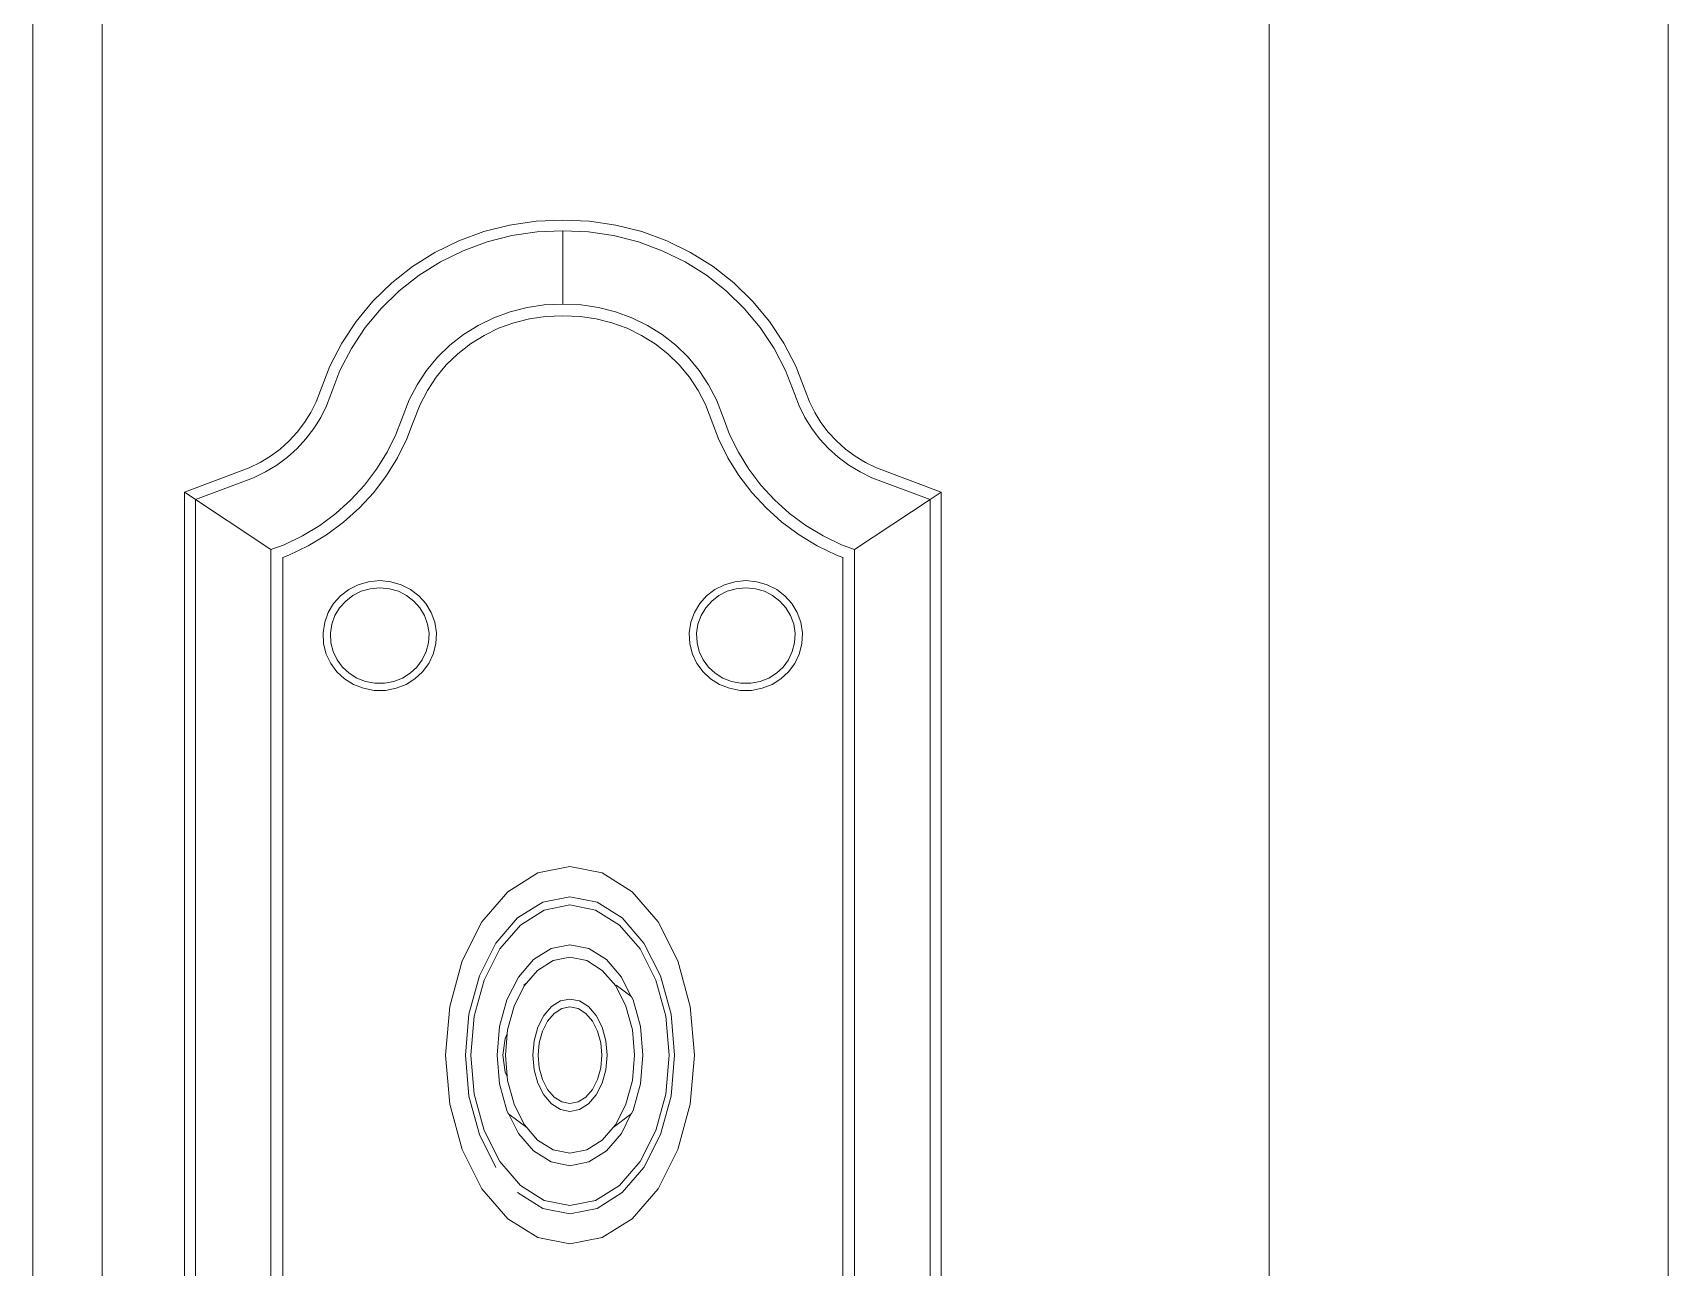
# Model space of a CAD drawing. Header units: inches. Extents: x -5096374 to -5070857, y -3259973 to -3243900.
# Drawn here: x -5079125.21 to -5079119.28, y -3259136.12 to -3259131.65 of the extents above; entities that cross this region are included whole.
import ezdxf

# ---------------------------------------------------------------- set-up
doc = ezdxf.new("R2010")
doc.units = ezdxf.units.IN
doc.header["$LTSCALE"] = 2
doc.header["$MEASUREMENT"] = 0
doc.layers.add('window', color=4, linetype='CONTINUOUS', lineweight=13)

msp = doc.modelspace()

# ---------------------------------------------------------------- linework, layer by layer
at = {"layer": 'window'}
for p, q in [((-5079119.2825, -3259094.2814), (-5079119.2825, -3259140.0962)), ((-5079120.7288, -3259095.6783), (-5079120.7288, -3259140.0962)), ((-5079124.9588, -3259099.7818), (-5079124.9588, -3259140.0962)), ((-5079125.2108, -3259140.0962), (-5079125.2108, -3259100.0262)), ((-5079123.6664, -3259132.3993), (-5079123.5758, -3259132.3661)), ((-5079123.5758, -3259132.3661), (-5079123.4821, -3259132.3424)), ((-5079123.4821, -3259132.3424), (-5079123.3863, -3259132.3285)), ((-5079123.474, -3259132.3809), (-5079123.3825, -3259132.3676)), ((-5079123.3863, -3259132.3285), (-5079123.2896, -3259132.3246)), ((-5079123.3825, -3259132.3676), (-5079123.2896, -3259132.3638)), ((-5079123.2896, -3259132.3246), (-5079123.1928, -3259132.3285)), ((-5079123.2896, -3259132.3638), (-5079123.1967, -3259132.3676)), ((-5079123.2896, -3259132.3638), (-5079123.2896, -3259132.6293)), ((-5079123.1967, -3259132.3676), (-5079123.1052, -3259132.3809)), ((-5079123.1928, -3259132.3285), (-5079123.097, -3259132.3424)), ((-5079123.097, -3259132.3424), (-5079123.0033, -3259132.3661)), ((-5079123.0033, -3259132.3661), (-5079122.9128, -3259132.3993)), ((-5079123.7528, -3259132.4417), (-5079123.6664, -3259132.3993)), ((-5079123.6501, -3259132.4353), (-5079123.5635, -3259132.4036)), ((-5079123.5635, -3259132.4036), (-5079123.474, -3259132.3809)), ((-5079123.1052, -3259132.3809), (-5079123.0156, -3259132.4036)), ((-5079123.0156, -3259132.4036), (-5079122.9291, -3259132.4353)), ((-5079122.9128, -3259132.3993), (-5079122.8263, -3259132.4417)), ((-5079123.8341, -3259132.4927), (-5079123.7528, -3259132.4417)), ((-5079123.8103, -3259132.5245), (-5079123.7326, -3259132.4757)), ((-5079123.7326, -3259132.4757), (-5079123.6501, -3259132.4353)), ((-5079122.9291, -3259132.4353), (-5079122.8465, -3259132.4757)), ((-5079122.8465, -3259132.4757), (-5079122.7688, -3259132.5245)), ((-5079122.8263, -3259132.4417), (-5079122.745, -3259132.4927)), ((-5079123.9094, -3259132.5518), (-5079123.8341, -3259132.4927)), ((-5079123.8823, -3259132.581), (-5079123.8103, -3259132.5245)), ((-5079122.7688, -3259132.5245), (-5079122.6969, -3259132.581)), ((-5079122.745, -3259132.4927), (-5079122.6697, -3259132.5518)), ((-5079123.9777, -3259132.6183), (-5079123.9094, -3259132.5518)), ((-5079123.9476, -3259132.6445), (-5079123.8823, -3259132.581)), ((-5079122.6969, -3259132.581), (-5079122.6315, -3259132.6445)), ((-5079122.6697, -3259132.5518), (-5079122.6014, -3259132.6183)), ((-5079124.0384, -3259132.6915), (-5079123.9777, -3259132.6183)), ((-5079124.0056, -3259132.7144), (-5079123.9476, -3259132.6445)), ((-5079123.5398, -3259132.6784), (-5079123.4805, -3259132.6566)), ((-5079123.4805, -3259132.6566), (-5079123.4191, -3259132.6411)), ((-5079123.4191, -3259132.6411), (-5079123.3564, -3259132.632)), ((-5079123.3564, -3259132.632), (-5079123.2896, -3259132.6293)), ((-5079123.2896, -3259132.6293), (-5079123.2227, -3259132.632)), ((-5079123.2227, -3259132.632), (-5079123.16, -3259132.6411)), ((-5079123.16, -3259132.6411), (-5079123.0986, -3259132.6566)), ((-5079123.0986, -3259132.6566), (-5079123.0393, -3259132.6784)), ((-5079122.6315, -3259132.6445), (-5079122.5735, -3259132.7144)), ((-5079122.6014, -3259132.6183), (-5079122.5407, -3259132.6915)), ((-5079124.0908, -3259132.7705), (-5079124.0384, -3259132.6915)), ((-5079124.0556, -3259132.79), (-5079124.0056, -3259132.7144)), ((-5079123.6497, -3259132.7395), (-5079123.5964, -3259132.7061)), ((-5079123.5964, -3259132.7061), (-5079123.5398, -3259132.6784)), ((-5079123.5225, -3259132.7166), (-5079123.575, -3259132.7423)), ((-5079123.4674, -3259132.6964), (-5079123.5225, -3259132.7166)), ((-5079123.4105, -3259132.6821), (-5079123.4674, -3259132.6964)), ((-5079123.3523, -3259132.6736), (-5079123.4105, -3259132.6821)), ((-5079123.2896, -3259132.671), (-5079123.3523, -3259132.6736)), ((-5079123.2268, -3259132.6736), (-5079123.2896, -3259132.671)), ((-5079123.1686, -3259132.6821), (-5079123.2268, -3259132.6736)), ((-5079123.1117, -3259132.6964), (-5079123.1686, -3259132.6821)), ((-5079123.0567, -3259132.7166), (-5079123.1117, -3259132.6964)), ((-5079123.0041, -3259132.7423), (-5079123.0567, -3259132.7166)), ((-5079123.0393, -3259132.6784), (-5079122.9827, -3259132.7061)), ((-5079122.9827, -3259132.7061), (-5079122.9295, -3259132.7395)), ((-5079122.5735, -3259132.7144), (-5079122.5235, -3259132.79)), ((-5079122.5407, -3259132.6915), (-5079122.4883, -3259132.7705)), ((-5079124.1342, -3259132.8545), (-5079124.0908, -3259132.7705)), ((-5079123.7437, -3259132.8218), (-5079123.6989, -3259132.7782)), ((-5079123.6989, -3259132.7782), (-5079123.6497, -3259132.7395)), ((-5079123.6244, -3259132.7733), (-5079123.6701, -3259132.8093)), ((-5079123.575, -3259132.7423), (-5079123.6244, -3259132.7733)), ((-5079122.9547, -3259132.7733), (-5079123.0041, -3259132.7423)), ((-5079122.909, -3259132.8093), (-5079122.9547, -3259132.7733)), ((-5079122.9295, -3259132.7395), (-5079122.8802, -3259132.7782)), ((-5079122.8802, -3259132.7782), (-5079122.8354, -3259132.8218)), ((-5079122.4883, -3259132.7705), (-5079122.4449, -3259132.8545)), ((-5079124.0971, -3259132.8702), (-5079124.0556, -3259132.79)), ((-5079123.7835, -3259132.8697), (-5079123.7437, -3259132.8218)), ((-5079123.6701, -3259132.8093), (-5079123.7117, -3259132.8497)), ((-5079122.8675, -3259132.8497), (-5079122.909, -3259132.8093)), ((-5079122.8354, -3259132.8218), (-5079122.7956, -3259132.8697)), ((-5079122.5235, -3259132.79), (-5079122.482, -3259132.8702)), ((-5079124.1682, -3259132.9424), (-5079124.1342, -3259132.8545)), ((-5079124.1303, -3259132.9561), (-5079124.0971, -3259132.8702)), ((-5079123.8178, -3259132.9215), (-5079123.7835, -3259132.8697)), ((-5079123.7485, -3259132.8941), (-5079123.7804, -3259132.9421)), ((-5079123.7117, -3259132.8497), (-5079123.7485, -3259132.8941)), ((-5079122.8306, -3259132.8941), (-5079122.8675, -3259132.8497)), ((-5079122.7988, -3259132.9421), (-5079122.8306, -3259132.8941)), ((-5079122.7956, -3259132.8697), (-5079122.7614, -3259132.9215)), ((-5079122.482, -3259132.8702), (-5079122.4488, -3259132.9561)), ((-5079122.4449, -3259132.8545), (-5079122.4109, -3259132.9424)), ((-5079124.1835, -3259132.9828), (-5079124.1682, -3259132.9424)), ((-5079124.1462, -3259132.9981), (-5079124.1303, -3259132.9561)), ((-5079123.8462, -3259132.9765), (-5079123.8178, -3259132.9215)), ((-5079123.7804, -3259132.9421), (-5079123.8067, -3259132.9932)), ((-5079122.7724, -3259132.9932), (-5079122.7988, -3259132.9421)), ((-5079122.7614, -3259132.9215), (-5079122.7329, -3259132.9765)), ((-5079122.4488, -3259132.9561), (-5079122.4329, -3259132.9981)), ((-5079122.4109, -3259132.9424), (-5079122.3956, -3259132.9828)), ((-5079124.2255, -3259133.0584), (-5079124.2026, -3259133.0216)), ((-5079124.2026, -3259133.0216), (-5079124.1835, -3259132.9828)), ((-5079124.167, -3259133.0402), (-5079124.1462, -3259132.9981)), ((-5079123.874, -3259133.0484), (-5079123.8462, -3259132.9765)), ((-5079123.8067, -3259132.9932), (-5079123.8337, -3259133.0629)), ((-5079122.7455, -3259133.0629), (-5079122.7724, -3259132.9932)), ((-5079122.7329, -3259132.9765), (-5079122.7051, -3259133.0484)), ((-5079122.4329, -3259132.9981), (-5079122.4121, -3259133.0402)), ((-5079122.3956, -3259132.9828), (-5079122.3765, -3259133.0216)), ((-5079122.3765, -3259133.0216), (-5079122.3537, -3259133.0584)), ((-5079124.2518, -3259133.093), (-5079124.2255, -3259133.0584)), ((-5079124.2204, -3259133.1178), (-5079124.1918, -3259133.0802)), ((-5079124.1918, -3259133.0802), (-5079124.167, -3259133.0402)), ((-5079123.8941, -3259133.1014), (-5079123.874, -3259133.0484)), ((-5079123.8337, -3259133.0629), (-5079123.8544, -3259133.1176)), ((-5079122.7247, -3259133.1176), (-5079122.7455, -3259133.0629)), ((-5079122.7051, -3259133.0484), (-5079122.6851, -3259133.1014)), ((-5079122.4121, -3259133.0402), (-5079122.3873, -3259133.0802)), ((-5079122.3873, -3259133.0802), (-5079122.3587, -3259133.1178)), ((-5079122.3537, -3259133.0584), (-5079122.3273, -3259133.093)), ((-5079124.3139, -3259133.1543), (-5079124.2813, -3259133.1251)), ((-5079124.2813, -3259133.1251), (-5079124.2518, -3259133.093)), ((-5079124.2525, -3259133.1526), (-5079124.2204, -3259133.1178)), ((-5079123.926, -3259133.1661), (-5079123.8941, -3259133.1014)), ((-5079123.8544, -3259133.1176), (-5079123.8881, -3259133.1859)), ((-5079122.691, -3259133.1859), (-5079122.7247, -3259133.1176)), ((-5079122.6851, -3259133.1014), (-5079122.6531, -3259133.1661)), ((-5079122.3587, -3259133.1178), (-5079122.3266, -3259133.1526)), ((-5079122.3273, -3259133.093), (-5079122.2978, -3259133.1251)), ((-5079122.2978, -3259133.1251), (-5079122.2652, -3259133.1543)), ((-5079124.3867, -3259133.2031), (-5079124.3491, -3259133.1803)), ((-5079124.3491, -3259133.1803), (-5079124.3139, -3259133.1543)), ((-5079124.3261, -3259133.2126), (-5079124.2878, -3259133.1843)), ((-5079124.2878, -3259133.1843), (-5079124.2525, -3259133.1526)), ((-5079123.9641, -3259133.2276), (-5079123.926, -3259133.1661)), ((-5079123.8881, -3259133.1859), (-5079123.9283, -3259133.2508)), ((-5079122.6508, -3259133.2508), (-5079122.691, -3259133.1859)), ((-5079122.6531, -3259133.1661), (-5079122.615, -3259133.2276)), ((-5079122.3266, -3259133.1526), (-5079122.2913, -3259133.1843)), ((-5079122.2913, -3259133.1843), (-5079122.253, -3259133.2126)), ((-5079122.2652, -3259133.1543), (-5079122.23, -3259133.1803)), ((-5079122.23, -3259133.1803), (-5079122.1924, -3259133.2031)), ((-5079124.6612, -3259133.3103), (-5079124.4264, -3259133.2223)), ((-5079124.6207, -3259133.3372), (-5079124.41, -3259133.2582)), ((-5079124.4264, -3259133.2223), (-5079124.3867, -3259133.2031)), ((-5079124.41, -3259133.2582), (-5079124.3669, -3259133.2374)), ((-5079124.3669, -3259133.2374), (-5079124.3261, -3259133.2126)), ((-5079124.008, -3259133.2853), (-5079123.9641, -3259133.2276)), ((-5079123.9283, -3259133.2508), (-5079123.9746, -3259133.3117)), ((-5079122.6045, -3259133.3117), (-5079122.6508, -3259133.2508)), ((-5079122.615, -3259133.2276), (-5079122.5711, -3259133.2853)), ((-5079122.253, -3259133.2126), (-5079122.2122, -3259133.2374)), ((-5079122.2122, -3259133.2374), (-5079122.1691, -3259133.2582)), ((-5079122.1924, -3259133.2031), (-5079122.1527, -3259133.2223)), ((-5079122.1691, -3259133.2582), (-5079121.9584, -3259133.3372)), ((-5079122.1527, -3259133.2223), (-5079121.918, -3259133.3103)), ((-5079124.6612, -3259133.3103), (-5079124.3473, -3259133.5191)), ((-5079124.6612, -3259139.5262), (-5079124.6612, -3259133.3103)), ((-5079124.0574, -3259133.3388), (-5079124.008, -3259133.2853)), ((-5079123.9746, -3259133.3117), (-5079124.0267, -3259133.3681)), ((-5079122.5524, -3259133.3681), (-5079122.6045, -3259133.3117)), ((-5079122.5711, -3259133.2853), (-5079122.5217, -3259133.3388)), ((-5079121.918, -3259133.3103), (-5079121.9584, -3259133.3372)), ((-5079121.918, -3259133.3103), (-5079121.918, -3259140.0962)), ((-5079124.6202, -3259139.5134), (-5079124.6207, -3259133.3372)), ((-5079124.1117, -3259133.3875), (-5079124.0574, -3259133.3388)), ((-5079124.0267, -3259133.3681), (-5079124.084, -3259133.4195)), ((-5079122.4951, -3259133.4195), (-5079122.5524, -3259133.3681)), ((-5079122.5217, -3259133.3388), (-5079122.4674, -3259133.3875)), ((-5079121.9584, -3259133.3372), (-5079122.2318, -3259133.5191)), ((-5079121.9584, -3259133.3372), (-5079121.9584, -3259140.0962)), ((-5079124.2332, -3259133.469), (-5079124.1705, -3259133.4311)), ((-5079124.1705, -3259133.4311), (-5079124.1117, -3259133.3875)), ((-5079124.084, -3259133.4195), (-5079124.146, -3259133.4654)), ((-5079122.4331, -3259133.4654), (-5079122.4951, -3259133.4195)), ((-5079122.4674, -3259133.3875), (-5079122.4086, -3259133.4311)), ((-5079122.4086, -3259133.4311), (-5079122.3459, -3259133.469)), ((-5079124.2994, -3259133.5011), (-5079124.2332, -3259133.469)), ((-5079124.146, -3259133.4654), (-5079124.2122, -3259133.5055)), ((-5079122.3669, -3259133.5055), (-5079122.4331, -3259133.4654)), ((-5079122.3459, -3259133.469), (-5079122.2797, -3259133.5011)), ((-5079124.3473, -3259133.5191), (-5079124.2994, -3259133.5011)), ((-5079124.3473, -3259139.5971), (-5079124.3473, -3259133.5191)), ((-5079124.282, -3259133.5393), (-5079124.3043, -3259133.5477)), ((-5079124.3043, -3259133.5477), (-5079124.3043, -3259139.6138)), ((-5079124.2122, -3259133.5055), (-5079124.282, -3259133.5393)), ((-5079122.2971, -3259133.5393), (-5079122.3669, -3259133.5055)), ((-5079122.2748, -3259133.5477), (-5079122.2971, -3259133.5393)), ((-5079122.2797, -3259133.5011), (-5079122.2318, -3259133.5191)), ((-5079122.2748, -3259140.0962), (-5079122.2748, -3259133.5477)), ((-5079122.2318, -3259133.5191), (-5079122.2318, -3259140.0962)), ((-5079124.0649, -3259133.6636), (-5079124.0949, -3259133.6867)), ((-5079124.0307, -3259133.6463), (-5079124.0649, -3259133.6636)), ((-5079124.0206, -3259133.6702), (-5079124.0503, -3259133.6853)), ((-5079123.9932, -3259133.6353), (-5079124.0307, -3259133.6463)), ((-5079123.988, -3259133.6607), (-5079124.0206, -3259133.6702)), ((-5079123.953, -3259133.6315), (-5079123.9932, -3259133.6353)), ((-5079123.953, -3259133.6574), (-5079123.988, -3259133.6607)), ((-5079123.9128, -3259133.6353), (-5079123.953, -3259133.6315)), ((-5079123.918, -3259133.6607), (-5079123.953, -3259133.6574)), ((-5079123.8853, -3259133.6702), (-5079123.918, -3259133.6607)), ((-5079123.8752, -3259133.6463), (-5079123.9128, -3259133.6353)), ((-5079123.8556, -3259133.6853), (-5079123.8853, -3259133.6702)), ((-5079123.8411, -3259133.6636), (-5079123.8752, -3259133.6463)), ((-5079123.8111, -3259133.6867), (-5079123.8411, -3259133.6636)), ((-5079122.738, -3259133.6636), (-5079122.768, -3259133.6867)), ((-5079122.7039, -3259133.6463), (-5079122.738, -3259133.6636)), ((-5079122.6938, -3259133.6702), (-5079122.7235, -3259133.6853)), ((-5079122.6663, -3259133.6353), (-5079122.7039, -3259133.6463)), ((-5079122.6611, -3259133.6607), (-5079122.6938, -3259133.6702)), ((-5079122.6261, -3259133.6315), (-5079122.6663, -3259133.6353)), ((-5079122.6261, -3259133.6574), (-5079122.6611, -3259133.6607)), ((-5079122.5859, -3259133.6353), (-5079122.6261, -3259133.6315)), ((-5079122.5912, -3259133.6607), (-5079122.6261, -3259133.6574)), ((-5079122.5585, -3259133.6702), (-5079122.5912, -3259133.6607)), ((-5079122.5484, -3259133.6463), (-5079122.5859, -3259133.6353)), ((-5079122.5288, -3259133.6853), (-5079122.5585, -3259133.6702)), ((-5079122.5142, -3259133.6636), (-5079122.5484, -3259133.6463)), ((-5079122.4842, -3259133.6867), (-5079122.5142, -3259133.6636)), ((-5079124.12, -3259133.7147), (-5079124.1394, -3259133.7469)), ((-5079124.0949, -3259133.6867), (-5079124.12, -3259133.7147)), ((-5079124.0983, -3259133.7297), (-5079124.1152, -3259133.7577)), ((-5079124.0764, -3259133.7054), (-5079124.0983, -3259133.7297)), ((-5079124.0503, -3259133.6853), (-5079124.0764, -3259133.7054)), ((-5079123.8295, -3259133.7054), (-5079123.8556, -3259133.6853)), ((-5079123.8077, -3259133.7297), (-5079123.8295, -3259133.7054)), ((-5079123.786, -3259133.7147), (-5079123.8111, -3259133.6867)), ((-5079123.7908, -3259133.7577), (-5079123.8077, -3259133.7297)), ((-5079123.7665, -3259133.7469), (-5079123.786, -3259133.7147)), ((-5079122.7931, -3259133.7147), (-5079122.8125, -3259133.7469)), ((-5079122.768, -3259133.6867), (-5079122.7931, -3259133.7147)), ((-5079122.7714, -3259133.7297), (-5079122.7883, -3259133.7577)), ((-5079122.7496, -3259133.7054), (-5079122.7714, -3259133.7297)), ((-5079122.7235, -3259133.6853), (-5079122.7496, -3259133.7054)), ((-5079122.5027, -3259133.7054), (-5079122.5288, -3259133.6853)), ((-5079122.4808, -3259133.7297), (-5079122.5027, -3259133.7054)), ((-5079122.4591, -3259133.7147), (-5079122.4842, -3259133.6867)), ((-5079122.4639, -3259133.7577), (-5079122.4808, -3259133.7297)), ((-5079122.4397, -3259133.7469), (-5079122.4591, -3259133.7147)), ((-5079124.1582, -3259133.821), (-5079124.1524, -3259133.7825)), ((-5079124.1394, -3259133.7469), (-5079124.1524, -3259133.7825)), ((-5079124.1265, -3259133.7888), (-5079124.1316, -3259133.8222)), ((-5079124.1152, -3259133.7577), (-5079124.1265, -3259133.7888)), ((-5079123.7795, -3259133.7888), (-5079123.7908, -3259133.7577)), ((-5079123.7744, -3259133.8222), (-5079123.7795, -3259133.7888)), ((-5079123.7535, -3259133.7825), (-5079123.7665, -3259133.7469)), ((-5079123.7477, -3259133.821), (-5079123.7535, -3259133.7825)), ((-5079122.8256, -3259133.7825), (-5079122.8314, -3259133.821)), ((-5079122.8125, -3259133.7469), (-5079122.8256, -3259133.7825)), ((-5079122.7996, -3259133.7888), (-5079122.8047, -3259133.8222)), ((-5079122.7883, -3259133.7577), (-5079122.7996, -3259133.7888)), ((-5079122.4526, -3259133.7888), (-5079122.4639, -3259133.7577)), ((-5079122.4475, -3259133.8222), (-5079122.4526, -3259133.7888)), ((-5079122.4267, -3259133.7825), (-5079122.4397, -3259133.7469)), ((-5079122.4208, -3259133.821), (-5079122.4267, -3259133.7825)), ((-5079124.1582, -3259133.821), (-5079124.1563, -3259133.8604)), ((-5079124.1316, -3259133.8222), (-5079124.1298, -3259133.8565)), ((-5079123.7761, -3259133.8565), (-5079123.7744, -3259133.8222)), ((-5079123.7497, -3259133.8604), (-5079123.7477, -3259133.821)), ((-5079122.8314, -3259133.821), (-5079122.8294, -3259133.8604)), ((-5079122.8047, -3259133.8222), (-5079122.803, -3259133.8565)), ((-5079122.4492, -3259133.8565), (-5079122.4475, -3259133.8222)), ((-5079122.4228, -3259133.8604), (-5079122.4208, -3259133.821)), ((-5079124.1563, -3259133.8604), (-5079124.1468, -3259133.8975)), ((-5079124.1468, -3259133.8975), (-5079124.1304, -3259133.9315)), ((-5079124.1298, -3259133.8565), (-5079124.1216, -3259133.8888)), ((-5079124.1216, -3259133.8888), (-5079124.1074, -3259133.9184)), ((-5079123.7986, -3259133.9184), (-5079123.7844, -3259133.8888)), ((-5079123.7844, -3259133.8888), (-5079123.7761, -3259133.8565)), ((-5079123.7755, -3259133.9315), (-5079123.7592, -3259133.8975)), ((-5079123.7592, -3259133.8975), (-5079123.7497, -3259133.8604)), ((-5079122.8294, -3259133.8604), (-5079122.8199, -3259133.8975)), ((-5079122.8036, -3259133.9315), (-5079122.8199, -3259133.8975)), ((-5079122.803, -3259133.8565), (-5079122.7947, -3259133.8888)), ((-5079122.7947, -3259133.8888), (-5079122.7805, -3259133.9184)), ((-5079122.4717, -3259133.9184), (-5079122.4575, -3259133.8888)), ((-5079122.4575, -3259133.8888), (-5079122.4492, -3259133.8565)), ((-5079122.4487, -3259133.9315), (-5079122.4323, -3259133.8975)), ((-5079122.4323, -3259133.8975), (-5079122.4228, -3259133.8604)), ((-5079124.1304, -3259133.9315), (-5079124.1081, -3259133.9617)), ((-5079124.1081, -3259133.9617), (-5079124.0805, -3259133.9873)), ((-5079124.1074, -3259133.9184), (-5079124.0879, -3259133.9446)), ((-5079124.0879, -3259133.9446), (-5079124.0639, -3259133.9669)), ((-5079124.0639, -3259133.9669), (-5079124.0359, -3259133.9846)), ((-5079123.8701, -3259133.9846), (-5079123.8421, -3259133.9669)), ((-5079123.8421, -3259133.9669), (-5079123.818, -3259133.9446)), ((-5079123.8255, -3259133.9873), (-5079123.7979, -3259133.9617)), ((-5079123.818, -3259133.9446), (-5079123.7986, -3259133.9184)), ((-5079123.7979, -3259133.9617), (-5079123.7755, -3259133.9315)), ((-5079122.8036, -3259133.9315), (-5079122.7812, -3259133.9617)), ((-5079122.7812, -3259133.9617), (-5079122.7536, -3259133.9873)), ((-5079122.7805, -3259133.9184), (-5079122.7611, -3259133.9446)), ((-5079122.7611, -3259133.9446), (-5079122.737, -3259133.9669)), ((-5079122.737, -3259133.9669), (-5079122.709, -3259133.9846)), ((-5079122.5432, -3259133.9846), (-5079122.5152, -3259133.9669)), ((-5079122.5152, -3259133.9669), (-5079122.4912, -3259133.9446)), ((-5079122.4986, -3259133.9873), (-5079122.471, -3259133.9617)), ((-5079122.4912, -3259133.9446), (-5079122.4717, -3259133.9184)), ((-5079122.471, -3259133.9617), (-5079122.4487, -3259133.9315)), ((-5079124.0805, -3259133.9873), (-5079124.0483, -3259134.0076)), ((-5079124.0483, -3259134.0076), (-5079124.0123, -3259134.0218)), ((-5079124.0359, -3259133.9846), (-5079124.0046, -3259133.9969)), ((-5079124.0123, -3259134.0218), (-5079123.9734, -3259134.0293)), ((-5079124.0046, -3259133.9969), (-5079123.9707, -3259134.0035)), ((-5079123.9734, -3259134.0293), (-5079123.9326, -3259134.0293)), ((-5079123.9707, -3259134.0035), (-5079123.9352, -3259134.0035)), ((-5079123.9352, -3259134.0035), (-5079123.9013, -3259133.9969)), ((-5079123.9326, -3259134.0293), (-5079123.8936, -3259134.0218)), ((-5079123.9013, -3259133.9969), (-5079123.8701, -3259133.9846)), ((-5079123.8936, -3259134.0218), (-5079123.8577, -3259134.0076)), ((-5079123.8577, -3259134.0076), (-5079123.8255, -3259133.9873)), ((-5079122.7536, -3259133.9873), (-5079122.7214, -3259134.0076)), ((-5079122.7214, -3259134.0076), (-5079122.6855, -3259134.0218)), ((-5079122.709, -3259133.9846), (-5079122.6778, -3259133.9969)), ((-5079122.6855, -3259134.0218), (-5079122.6465, -3259134.0293)), ((-5079122.6778, -3259133.9969), (-5079122.6439, -3259134.0035)), ((-5079122.6465, -3259134.0293), (-5079122.6057, -3259134.0293)), ((-5079122.6439, -3259134.0035), (-5079122.6084, -3259134.0035)), ((-5079122.6084, -3259134.0035), (-5079122.5745, -3259133.9969)), ((-5079122.6057, -3259134.0293), (-5079122.5668, -3259134.0218)), ((-5079122.5745, -3259133.9969), (-5079122.5432, -3259133.9846)), ((-5079122.5668, -3259134.0218), (-5079122.5308, -3259134.0076)), ((-5079122.5308, -3259134.0076), (-5079122.4986, -3259133.9873)), ((-5079123.3803, -3259134.691), (-5079123.2635, -3259134.6677)), ((-5079123.2635, -3259134.6677), (-5079123.1466, -3259134.691)), ((-5079123.4892, -3259134.7593), (-5079123.3803, -3259134.691)), ((-5079123.1466, -3259134.691), (-5079123.0378, -3259134.7593)), ((-5079123.5827, -3259134.8681), (-5079123.4892, -3259134.7593)), ((-5079123.4531, -3259134.8542), (-5079123.3616, -3259134.7967)), ((-5079123.3616, -3259134.7967), (-5079123.2635, -3259134.7772)), ((-5079123.2635, -3259134.7772), (-5079123.1653, -3259134.7967)), ((-5079123.1653, -3259134.7967), (-5079123.0739, -3259134.8542)), ((-5079123.0378, -3259134.7593), (-5079122.9443, -3259134.8681)), ((-5079123.5316, -3259134.9455), (-5079123.4531, -3259134.8542)), ((-5079123.4432, -3259134.8801), (-5079123.3565, -3259134.8256)), ((-5079123.3565, -3259134.8256), (-5079123.2635, -3259134.8071)), ((-5079123.2635, -3259134.8071), (-5079123.1704, -3259134.8256)), ((-5079123.1704, -3259134.8256), (-5079123.0837, -3259134.8801)), ((-5079123.0739, -3259134.8542), (-5079122.9953, -3259134.9455)), ((-5079123.6544, -3259135.0098), (-5079123.5827, -3259134.8681)), ((-5079123.5176, -3259134.9667), (-5079123.4432, -3259134.8801)), ((-5079123.0837, -3259134.8801), (-5079123.0093, -3259134.9667)), ((-5079122.9443, -3259134.8681), (-5079122.8725, -3259135.0098)), ((-5079123.5919, -3259135.0645), (-5079123.5316, -3259134.9455)), ((-5079123.5748, -3259135.0795), (-5079123.5176, -3259134.9667)), ((-5079123.3956, -3259135.005), (-5079123.3319, -3259134.965)), ((-5079123.3319, -3259134.965), (-5079123.2635, -3259134.9513)), ((-5079123.2635, -3259134.9513), (-5079123.1951, -3259134.965)), ((-5079123.1951, -3259134.965), (-5079123.1313, -3259135.005)), ((-5079123.0093, -3259134.9667), (-5079122.9522, -3259135.0795)), ((-5079122.9953, -3259134.9455), (-5079122.9351, -3259135.0645)), ((-5079123.6995, -3259135.1748), (-5079123.6544, -3259135.0098)), ((-5079123.4504, -3259135.0686), (-5079123.3956, -3259135.005)), ((-5079123.3806, -3259135.0445), (-5079123.3241, -3259135.009)), ((-5079123.3241, -3259135.009), (-5079123.2635, -3259134.9969)), ((-5079123.2635, -3259134.9969), (-5079123.2028, -3259135.009)), ((-5079123.2028, -3259135.009), (-5079123.1464, -3259135.0445)), ((-5079123.1313, -3259135.005), (-5079123.0766, -3259135.0686)), ((-5079122.8725, -3259135.0098), (-5079122.8274, -3259135.1748)), ((-5079123.6297, -3259135.2032), (-5079123.5919, -3259135.0645)), ((-5079123.6107, -3259135.2109), (-5079123.5748, -3259135.0795)), ((-5079123.4924, -3259135.1516), (-5079123.4504, -3259135.0686)), ((-5079123.4197, -3259135.0892), (-5079123.4312, -3259135.0977)), ((-5079123.4291, -3259135.1009), (-5079123.3806, -3259135.0445)), ((-5079123.4187, -3259135.0888), (-5079123.4197, -3259135.0892)), ((-5079123.1464, -3259135.0445), (-5079123.0978, -3259135.1009)), ((-5079123.0425, -3259135.1374), (-5079123.0958, -3259135.0977)), ((-5079123.0766, -3259135.0686), (-5079123.0425, -3259135.1374)), ((-5079122.9522, -3259135.0795), (-5079122.9162, -3259135.2109)), ((-5079122.9351, -3259135.0645), (-5079122.8972, -3259135.2032)), ((-5079123.5188, -3259135.2482), (-5079123.4924, -3259135.1516)), ((-5079123.4663, -3259135.1744), (-5079123.4291, -3259135.1009)), ((-5079123.3307, -3259135.1755), (-5079123.2982, -3259135.1552)), ((-5079123.2982, -3259135.1552), (-5079123.2635, -3259135.1482)), ((-5079123.2635, -3259135.1482), (-5079123.2287, -3259135.1552)), ((-5079123.2287, -3259135.1552), (-5079123.1963, -3259135.1755)), ((-5079123.0978, -3259135.1009), (-5079123.0606, -3259135.1744)), ((-5079123.0405, -3259135.1399), (-5079123.0425, -3259135.1374)), ((-5079123.0405, -3259135.1399), (-5079123.0346, -3259135.1516)), ((-5079123.0346, -3259135.1516), (-5079123.0082, -3259135.2482)), ((-5079123.7149, -3259135.3519), (-5079123.6995, -3259135.1748)), ((-5079123.6427, -3259135.3519), (-5079123.6297, -3259135.2032)), ((-5079123.6229, -3259135.3519), (-5079123.6107, -3259135.2109)), ((-5079123.4897, -3259135.26), (-5079123.4663, -3259135.1744)), ((-5079123.3798, -3259135.2501), (-5079123.3585, -3259135.2079)), ((-5079123.3585, -3259135.2079), (-5079123.3307, -3259135.1755)), ((-5079123.3451, -3259135.2283), (-5079123.3212, -3259135.2005)), ((-5079123.3212, -3259135.2005), (-5079123.2933, -3259135.183)), ((-5079123.2933, -3259135.183), (-5079123.2635, -3259135.177)), ((-5079123.2635, -3259135.177), (-5079123.2336, -3259135.183)), ((-5079123.2336, -3259135.183), (-5079123.2058, -3259135.2005)), ((-5079123.2058, -3259135.2005), (-5079123.1819, -3259135.2283)), ((-5079123.1963, -3259135.1755), (-5079123.1684, -3259135.2079)), ((-5079123.1684, -3259135.2079), (-5079123.1471, -3259135.2501)), ((-5079123.0606, -3259135.1744), (-5079123.0372, -3259135.26)), ((-5079122.9162, -3259135.2109), (-5079122.904, -3259135.3519)), ((-5079122.8972, -3259135.2032), (-5079122.8843, -3259135.3519)), ((-5079122.8274, -3259135.1748), (-5079122.812, -3259135.3519)), ((-5079123.5278, -3259135.3519), (-5079123.5188, -3259135.2482)), ((-5079123.4982, -3259135.2908), (-5079123.4909, -3259135.2738)), ((-5079123.4977, -3259135.3519), (-5079123.4897, -3259135.26)), ((-5079123.3933, -3259135.2992), (-5079123.3798, -3259135.2501)), ((-5079123.3749, -3259135.3067), (-5079123.3634, -3259135.2645)), ((-5079123.3634, -3259135.2645), (-5079123.3451, -3259135.2283)), ((-5079123.1819, -3259135.2283), (-5079123.1635, -3259135.2645)), ((-5079123.1635, -3259135.2645), (-5079123.152, -3259135.3067)), ((-5079123.1471, -3259135.2501), (-5079123.1337, -3259135.2992)), ((-5079123.0372, -3259135.26), (-5079123.0292, -3259135.3519)), ((-5079123.0082, -3259135.2482), (-5079122.9992, -3259135.3519)), ((-5079123.5064, -3259135.3518), (-5079123.4982, -3259135.2908)), ((-5079123.3978, -3259135.3519), (-5079123.3933, -3259135.2992)), ((-5079123.3789, -3259135.3519), (-5079123.3749, -3259135.3067)), ((-5079123.152, -3259135.3067), (-5079123.1481, -3259135.3519)), ((-5079123.1337, -3259135.2992), (-5079123.1291, -3259135.3519)), ((-5079123.6995, -3259135.529), (-5079123.7149, -3259135.3519)), ((-5079123.6297, -3259135.5007), (-5079123.6427, -3259135.3519)), ((-5079123.6107, -3259135.4929), (-5079123.6229, -3259135.3519)), ((-5079123.5188, -3259135.4556), (-5079123.5278, -3259135.3519)), ((-5079123.4982, -3259135.4128), (-5079123.5064, -3259135.3518)), ((-5079123.4897, -3259135.4438), (-5079123.4977, -3259135.3519)), ((-5079123.3933, -3259135.4046), (-5079123.3978, -3259135.3519)), ((-5079123.3749, -3259135.3972), (-5079123.3789, -3259135.3519)), ((-5079123.1481, -3259135.3519), (-5079123.152, -3259135.3972)), ((-5079123.1291, -3259135.3519), (-5079123.1337, -3259135.4046)), ((-5079123.0292, -3259135.3519), (-5079123.0372, -3259135.4438)), ((-5079122.9992, -3259135.3519), (-5079123.0082, -3259135.4556)), ((-5079122.904, -3259135.3519), (-5079122.9162, -3259135.4929)), ((-5079122.8843, -3259135.3519), (-5079122.8972, -3259135.5007)), ((-5079122.812, -3259135.3519), (-5079122.8274, -3259135.529)), ((-5079123.4909, -3259135.4296), (-5079123.4982, -3259135.4128)), ((-5079123.4663, -3259135.5294), (-5079123.4897, -3259135.4438)), ((-5079123.3798, -3259135.4538), (-5079123.3933, -3259135.4046)), ((-5079123.3585, -3259135.496), (-5079123.3798, -3259135.4538)), ((-5079123.3634, -3259135.4394), (-5079123.3749, -3259135.3972)), ((-5079123.3451, -3259135.4756), (-5079123.3634, -3259135.4394)), ((-5079123.1635, -3259135.4394), (-5079123.1819, -3259135.4756)), ((-5079123.1471, -3259135.4538), (-5079123.1684, -3259135.496)), ((-5079123.152, -3259135.3972), (-5079123.1635, -3259135.4394)), ((-5079123.1337, -3259135.4046), (-5079123.1471, -3259135.4538)), ((-5079123.0372, -3259135.4438), (-5079123.0606, -3259135.5294)), ((-5079123.5919, -3259135.6393), (-5079123.6297, -3259135.5007)), ((-5079123.5748, -3259135.6244), (-5079123.6107, -3259135.4929)), ((-5079123.4924, -3259135.5522), (-5079123.5188, -3259135.4556)), ((-5079123.3307, -3259135.5283), (-5079123.3585, -3259135.496)), ((-5079123.3212, -3259135.5034), (-5079123.3451, -3259135.4756)), ((-5079123.2933, -3259135.5209), (-5079123.3212, -3259135.5034)), ((-5079123.2058, -3259135.5034), (-5079123.2336, -3259135.5209)), ((-5079123.1819, -3259135.4756), (-5079123.2058, -3259135.5034)), ((-5079123.1684, -3259135.496), (-5079123.1963, -3259135.5283)), ((-5079123.0082, -3259135.4556), (-5079123.0346, -3259135.5522)), ((-5079122.9162, -3259135.4929), (-5079122.9522, -3259135.6244)), ((-5079122.8972, -3259135.5007), (-5079122.9351, -3259135.6393)), ((-5079123.6544, -3259135.694), (-5079123.6995, -3259135.529)), ((-5079123.4869, -3259135.5631), (-5079123.4924, -3259135.5522)), ((-5079123.4869, -3259135.5631), (-5079123.4845, -3259135.5661)), ((-5079123.4845, -3259135.5661), (-5079123.4197, -3259135.6143)), ((-5079123.4504, -3259135.6352), (-5079123.4845, -3259135.5661)), ((-5079123.4291, -3259135.603), (-5079123.4663, -3259135.5294)), ((-5079123.2982, -3259135.5487), (-5079123.3307, -3259135.5283)), ((-5079123.2635, -3259135.5556), (-5079123.2982, -3259135.5487)), ((-5079123.2635, -3259135.5268), (-5079123.2933, -3259135.5209)), ((-5079123.2336, -3259135.5209), (-5079123.2635, -3259135.5268)), ((-5079123.2287, -3259135.5487), (-5079123.2635, -3259135.5556)), ((-5079123.1963, -3259135.5283), (-5079123.2287, -3259135.5487)), ((-5079123.1072, -3259135.6143), (-5079123.0425, -3259135.5661)), ((-5079123.0606, -3259135.5294), (-5079123.0978, -3259135.603)), ((-5079123.0425, -3259135.5661), (-5079123.0766, -3259135.6352)), ((-5079123.0425, -3259135.5661), (-5079123.0401, -3259135.5631)), ((-5079123.0346, -3259135.5522), (-5079123.0401, -3259135.5631)), ((-5079122.8274, -3259135.529), (-5079122.8725, -3259135.694)), ((-5079123.5176, -3259135.7372), (-5079123.5748, -3259135.6244)), ((-5079123.4197, -3259135.6143), (-5079123.4291, -3259135.603)), ((-5079123.3806, -3259135.6594), (-5079123.4197, -3259135.6143)), ((-5079123.1072, -3259135.6143), (-5079123.1464, -3259135.6594)), ((-5079123.0978, -3259135.603), (-5079123.1072, -3259135.6143)), ((-5079122.9522, -3259135.6244), (-5079123.0093, -3259135.7372)), ((-5079123.5316, -3259135.7584), (-5079123.5919, -3259135.6393)), ((-5079123.3956, -3259135.6989), (-5079123.4504, -3259135.6352)), ((-5079123.3241, -3259135.6949), (-5079123.3806, -3259135.6594)), ((-5079123.1464, -3259135.6594), (-5079123.2028, -3259135.6949)), ((-5079123.0766, -3259135.6352), (-5079123.1313, -3259135.6989)), ((-5079122.9351, -3259135.6393), (-5079122.9953, -3259135.7584)), ((-5079123.5827, -3259135.8358), (-5079123.6544, -3259135.694)), ((-5079123.4432, -3259135.8238), (-5079123.5176, -3259135.7372)), ((-5079123.3319, -3259135.7389), (-5079123.3956, -3259135.6989)), ((-5079123.2635, -3259135.7526), (-5079123.3319, -3259135.7389)), ((-5079123.2635, -3259135.707), (-5079123.3241, -3259135.6949)), ((-5079123.2028, -3259135.6949), (-5079123.2635, -3259135.707)), ((-5079123.1951, -3259135.7389), (-5079123.2635, -3259135.7526)), ((-5079123.1313, -3259135.6989), (-5079123.1951, -3259135.7389)), ((-5079123.0093, -3259135.7372), (-5079123.0837, -3259135.8238)), ((-5079122.8725, -3259135.694), (-5079122.9443, -3259135.8358)), ((-5079122.9953, -3259135.7584), (-5079123.0739, -3259135.8497)), ((-5079123.4892, -3259135.9445), (-5079123.5827, -3259135.8358)), ((-5079123.3616, -3259135.9071), (-5079123.4531, -3259135.8497)), ((-5079123.3565, -3259135.8782), (-5079123.4432, -3259135.8238)), ((-5079123.0837, -3259135.8238), (-5079123.1704, -3259135.8782)), ((-5079123.0739, -3259135.8497), (-5079123.1653, -3259135.9071)), ((-5079122.9443, -3259135.8358), (-5079123.0378, -3259135.9445)), ((-5079123.2635, -3259135.9267), (-5079123.3616, -3259135.9071)), ((-5079123.2635, -3259135.8968), (-5079123.3565, -3259135.8782)), ((-5079123.1704, -3259135.8782), (-5079123.2635, -3259135.8968)), ((-5079123.1653, -3259135.9071), (-5079123.2635, -3259135.9267)), ((-5079123.3803, -3259136.0129), (-5079123.4892, -3259135.9445)), ((-5079123.0378, -3259135.9445), (-5079123.1466, -3259136.0129)), ((-5079123.2635, -3259136.0362), (-5079123.3803, -3259136.0129)), ((-5079123.1466, -3259136.0129), (-5079123.2635, -3259136.0362))]:
    msp.add_line(p, q, dxfattribs=at)

doc.saveas('drawing.dxf')
